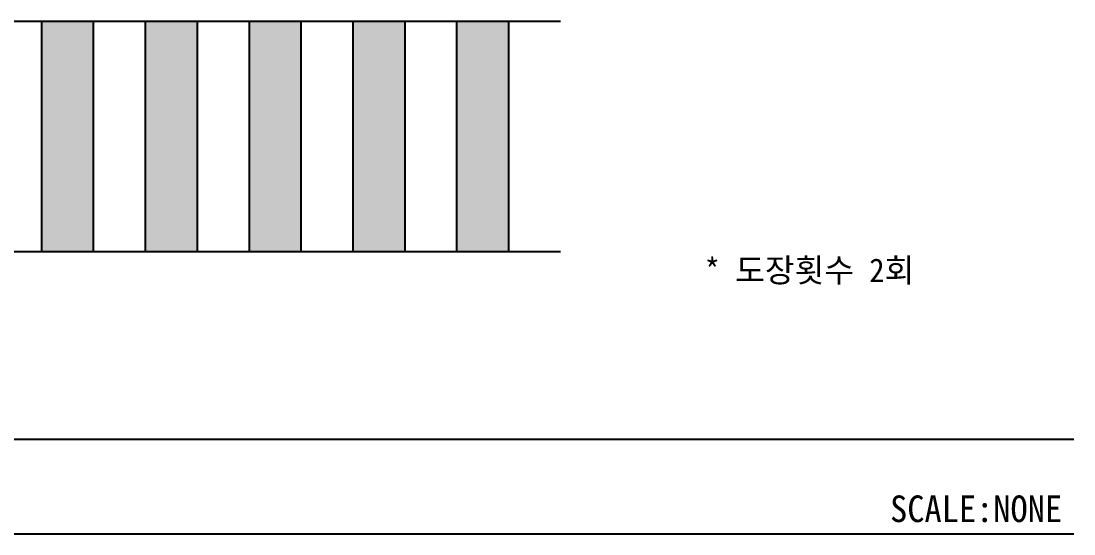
# Model space of a CAD drawing. Header units: millimetres. Extents: x 2191764 to 2208036, y 1085119 to 1090481.
# Drawn here: x 2197171 to 2198951, y 1088526 to 1089392 of the extents above; entities that cross this region are included whole.
import ezdxf
from ezdxf.enums import TextEntityAlignment as Align

# ---------------------------------------------------------------- set-up
doc = ezdxf.new("R2010")
doc.units = ezdxf.units.MM
doc.header["$LTSCALE"] = 10
doc.layers.add('A-MKXS-TEXT1', color=3, linetype='CONTINUOUS', lineweight=25)
doc.layers.add('A-XXXX-TABL', color=7, linetype='CONTINUOUS', lineweight=25)
doc.layers.add('A-XXXX-SOLD', color=252, linetype='CONTINUOUS')
doc.layers.add('보행통로', color=253, linetype='CONTINUOUS')
doc.styles.add('돋움체', font='')
doc.styles.get('돋움체').set_extended_font_data('DotumChe')

msp = doc.modelspace()

# ---------------------------------------------------------------- hatches: boundary and pattern name
at = {"layer": 'A-XXXX-SOLD'}
for points in [[(2197293.49, 1089392.07), (2197205.74, 1089392.07), (2197205.74, 1089002.07), (2197293.49, 1089002.07)], [(2197468.99, 1089392.07), (2197381.24, 1089392.07), (2197381.24, 1089002.07), (2197468.99, 1089002.07)], [(2197644.49, 1089392.07), (2197556.74, 1089392.07), (2197556.74, 1089002.07), (2197644.49, 1089002.07)], [(2197819.99, 1089392.07), (2197732.24, 1089392.07), (2197732.24, 1089002.07), (2197819.99, 1089002.07)], [(2197995.49, 1089392.07), (2197907.74, 1089392.07), (2197907.74, 1089002.07), (2197995.49, 1089002.07)]]:
    msp.add_hatch(color=256, dxfattribs=at).paths.add_polyline_path(points)

# ---------------------------------------------------------------- linework, layer by layer
at = {"layer": 'A-XXXX-TABL'}
for p, q in [((2191763.83, 1088685.67), (2198951.33, 1088685.67)), ((2191763.83, 1088525.67), (2198951.33, 1088525.67))]:
    msp.add_line(p, q, dxfattribs=at)
at = {"layer": '보행통로'}
for p, q in [((2196415.99, 1089392.07), (2198083.24, 1089392.07)), ((2197205.74, 1089392.07), (2197205.74, 1089002.07)), ((2197293.49, 1089392.07), (2197293.49, 1089002.07)), ((2197381.24, 1089392.07), (2197381.24, 1089002.07)), ((2197468.99, 1089392.07), (2197468.99, 1089002.07)), ((2197556.74, 1089392.07), (2197556.74, 1089002.07)), ((2197644.49, 1089392.07), (2197644.49, 1089002.07)), ((2197732.24, 1089392.07), (2197732.24, 1089002.07)), ((2197819.99, 1089392.07), (2197819.99, 1089002.07)), ((2197907.74, 1089392.07), (2197907.74, 1089002.07)), ((2197995.49, 1089392.07), (2197995.49, 1089002.07)), ((2198083.24, 1089002.07), (2196415.99, 1089002.07))]:
    msp.add_line(p, q, dxfattribs=at)
msp.add_lwpolyline([(2198083.24, 1089002.07), (2196415.99, 1089002.07)], dxfattribs=at)

# ---------------------------------------------------------------- texts
at = {"layer": 'A-MKXS-TEXT1', "style": '돋움체'}
msp.add_text('* 도장횟수 2회', height=40, dxfattribs=at).set_placement((2198504.16, 1088971.06), align=Align.MIDDLE_CENTER)
msp.add_text('SCALE:NONE', height=45, dxfattribs=at).set_placement((2198931.33, 1088568.17), align=Align.MIDDLE_RIGHT)

doc.saveas('drawing.dxf')
